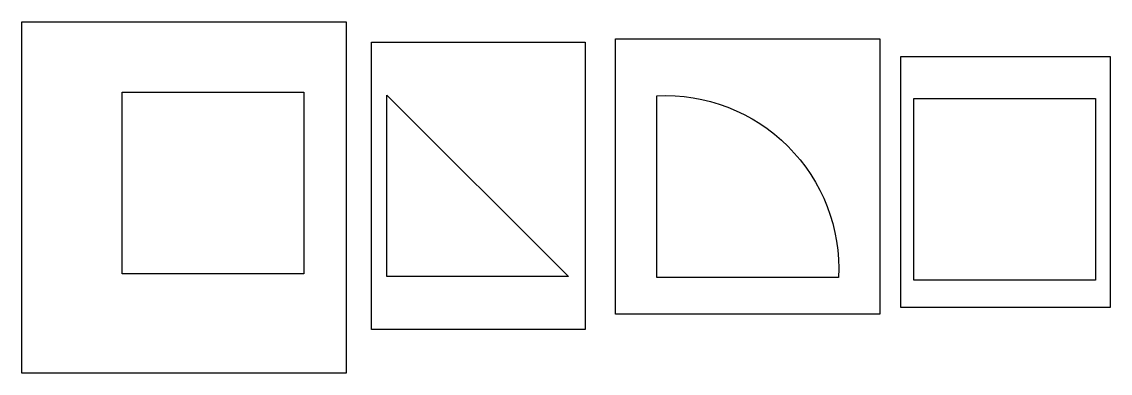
# Model space of a CAD drawing. Header units: feet. Extents: x -3 to 56.8, y -5.2 to 14.1.
import ezdxf

# ---------------------------------------------------------------- set-up
doc = ezdxf.new("R2010")
doc.units = ezdxf.units.FT
doc.header["$MEASUREMENT"] = 0
doc.layers.add('PLANNER', color=40, linetype='Continuous')
doc.layers.add('PROPOSED GYPSUM PARTITION - 75 MM', color=71, linetype='Continuous')

# ---------------------------------------------------------------- blocks, each defined once
blk = doc.blocks.new('MR1')
at = {"layer": 'PLANNER'}
blk.add_lwpolyline([(-3.045, 14.116), (14.802, 14.116), (14.802, -5.237), (-3.045, -5.237)], close=True, dxfattribs=at)
blk = doc.blocks.new('MR2')
at = {"layer": 'PLANNER'}
blk.add_lwpolyline([(16.189, 12.996), (27.941, 12.996), (27.941, -2.82), (16.189, -2.82)], close=True, dxfattribs=at)
blk = doc.blocks.new('MR3')
at = {"layer": 'PLANNER'}
blk.add_lwpolyline([(29.609, 13.181), (44.16, 13.181), (44.16, -1.981), (29.609, -1.981)], close=True, dxfattribs=at)
blk = doc.blocks.new('MR4')
at = {"layer": 'PLANNER'}
blk.add_lwpolyline([(45.319, 12.194), (56.829, 12.194), (56.829, -1.612), (45.319, -1.612)], close=True, dxfattribs=at)

msp = doc.modelspace()

# ---------------------------------------------------------------- linework, layer by layer
at = {"layer": 'PROPOSED GYPSUM PARTITION - 75 MM'}
for p, q in [((46.027, 9.891), (56.027, 9.891)), ((46.027, -0.109), (46.027, 9.891)), ((56.027, 9.891), (56.027, -0.109)), ((56.027, -0.109), (46.027, -0.109))]:
    msp.add_line(p, q, dxfattribs=at)
for points in [[(2.472, 10.24), (12.472, 10.24), (12.472, 0.24), (2.472, 0.24)], [(17.034, 10.082), (27.034, 0.082), (17.034, 0.082)]]:
    msp.add_lwpolyline(points, close=True, dxfattribs=at)
msp.add_lwpolyline([(31.884, 10.034, -0.444047), (41.884, 0.034), (31.884, 0.034)], format="xyb", close=True, dxfattribs=at)

# ---------------------------------------------------------------- block references
at = {"layer": 'PLANNER'}
for name in ['MR1', 'MR3', 'MR2', 'MR4']:
    msp.add_blockref(name, (0, 0), dxfattribs=at)

doc.saveas('drawing.dxf')
